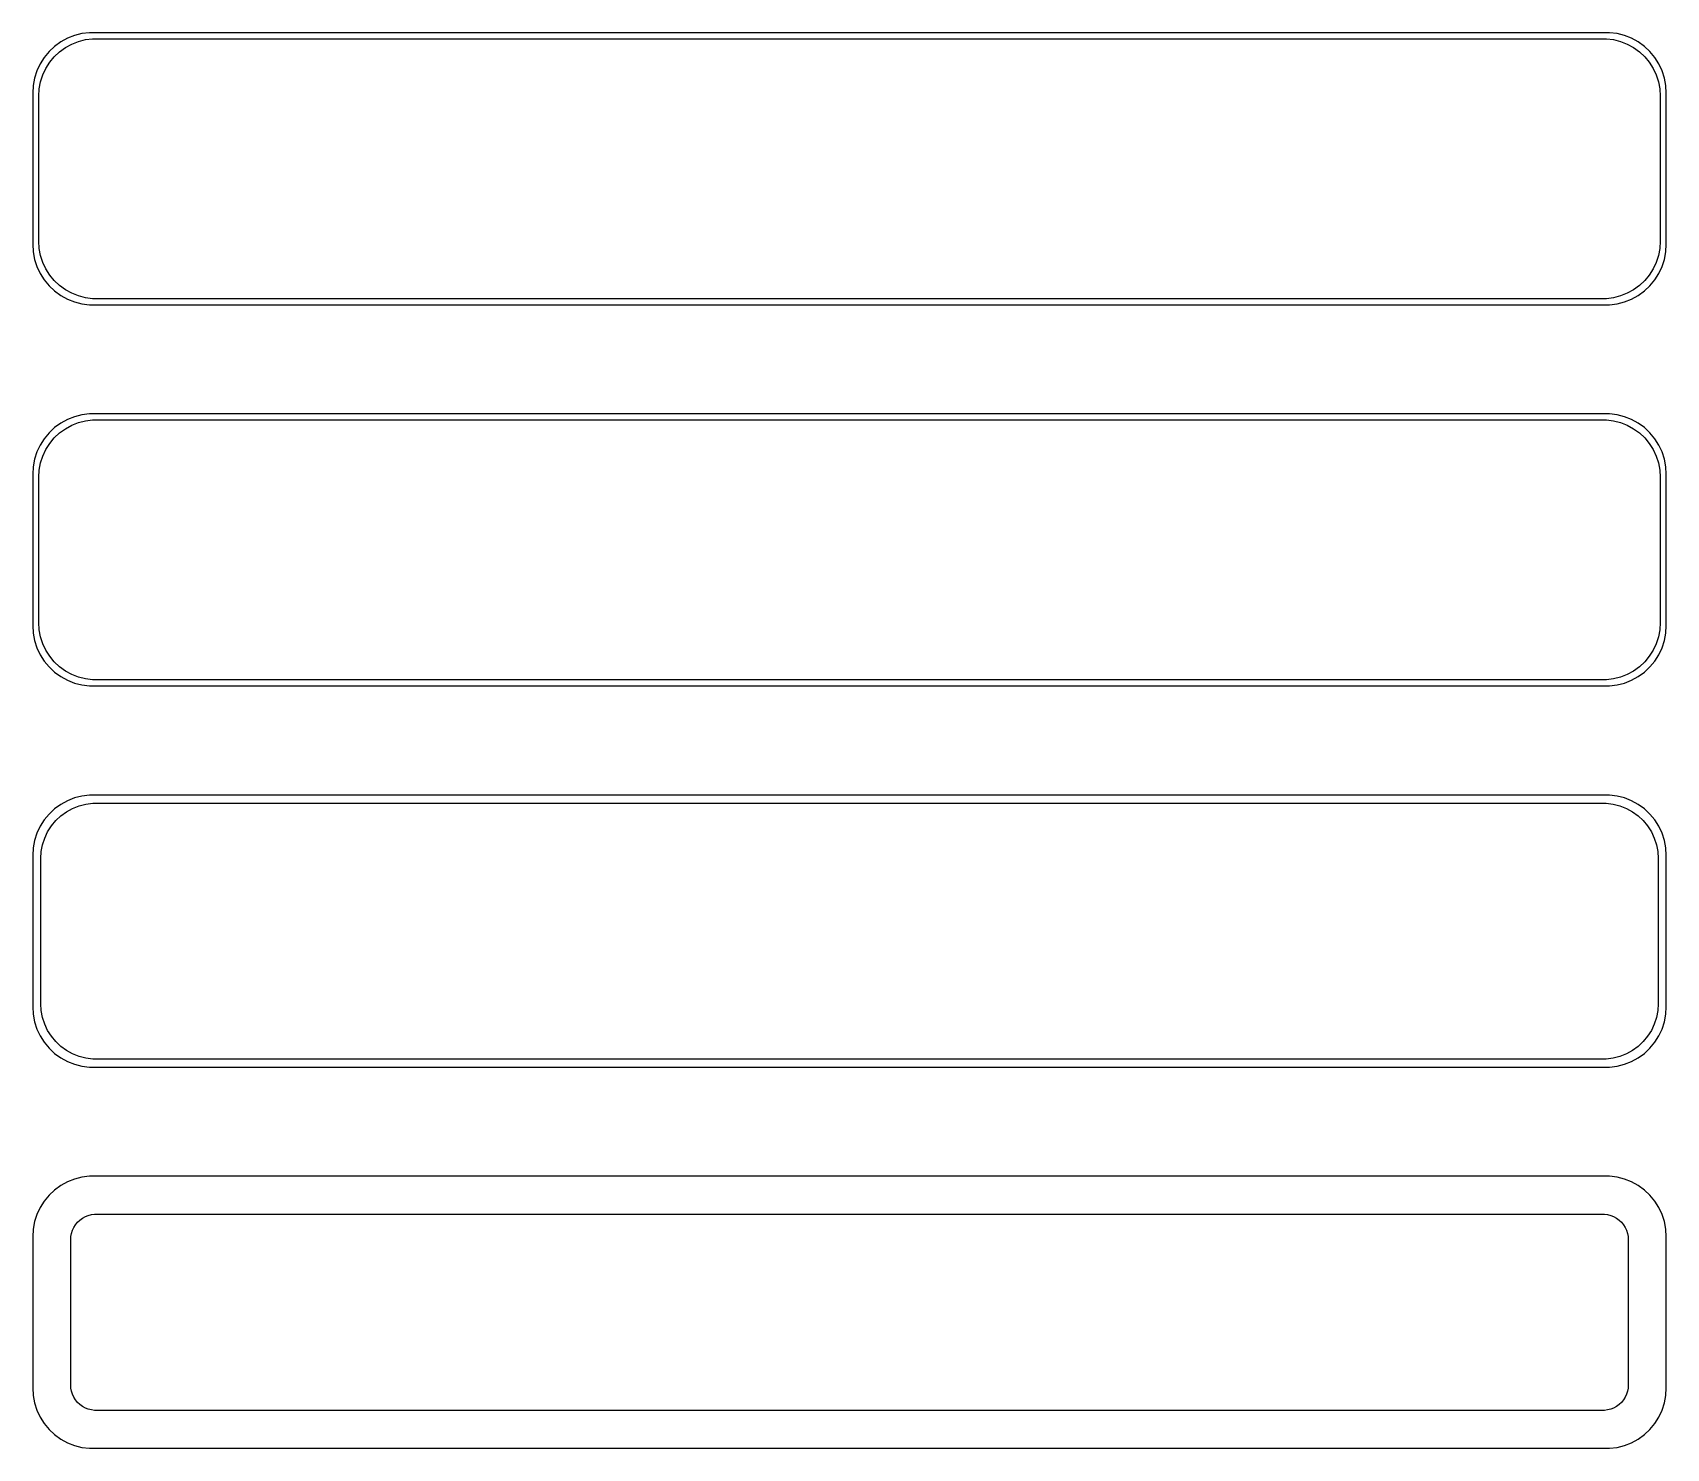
# Model space of a CAD drawing. Header units: metres. Extents: x -68 to 68, y 115 to 232.
import ezdxf

# ---------------------------------------------------------------- set-up
doc = ezdxf.new("R2010")
doc.units = ezdxf.units.M

msp = doc.modelspace()

# ---------------------------------------------------------------- linework, layer by layer
for p, q in [((-65.1791, 230.972), (-65.6871, 230.603)), ((-64.6289, 231.274), (-65.1791, 230.972)), ((-64.0451, 231.505), (-64.6289, 231.274)), ((-64.2724, 230.798), (-63.7178, 231.018)), ((-63.4369, 231.661), (-64.0451, 231.505)), ((-63.7178, 231.018), (-63.1401, 231.166)), ((-62.8139, 231.74), (-63.4369, 231.661)), ((-63.1401, 231.166), (-62.5482, 231.241)), ((62.8139, 231.74), (-62.8139, 231.74)), ((-62.5482, 231.241), (62.5482, 231.241)), ((62.5482, 231.241), (63.1401, 231.166)), ((63.4369, 231.661), (62.8139, 231.74)), ((63.1401, 231.166), (63.7178, 231.018)), ((64.0451, 231.505), (63.4369, 231.661)), ((63.7178, 231.018), (64.2724, 230.798)), ((64.6289, 231.274), (64.0451, 231.505)), ((65.1791, 230.972), (64.6289, 231.274)), ((65.6871, 230.603), (65.1791, 230.972)), ((-66.5451, 229.689), (-66.8815, 229.159)), ((-66.1448, 230.173), (-66.5451, 229.689)), ((-65.6871, 230.603), (-66.1448, 230.173)), ((-66.0928, 229.292), (-65.7126, 229.752)), ((-65.7126, 229.752), (-65.2778, 230.16)), ((-65.2778, 230.16), (-64.7952, 230.511)), ((-64.7952, 230.511), (-64.2724, 230.798)), ((64.2724, 230.798), (64.7952, 230.511)), ((64.7952, 230.511), (65.2778, 230.16)), ((65.2778, 230.16), (65.7126, 229.752)), ((66.1448, 230.173), (65.6871, 230.603)), ((65.7126, 229.752), (66.0928, 229.292)), ((66.5451, 229.689), (66.1448, 230.173)), ((66.8815, 229.159), (66.5451, 229.689)), ((-67.1489, 228.591), (-67.3429, 227.993)), ((-66.8815, 229.159), (-67.1489, 228.591)), ((-66.8508, 227.681), (-66.6664, 228.249)), ((-66.6664, 228.249), (-66.4125, 228.788)), ((-66.4125, 228.788), (-66.0928, 229.292)), ((66.0928, 229.292), (66.4125, 228.788)), ((66.4125, 228.788), (66.6664, 228.249)), ((66.6664, 228.249), (66.8508, 227.681)), ((67.1489, 228.591), (66.8815, 229.159)), ((67.3429, 227.993), (67.1489, 228.591)), ((-67.4606, 227.377), (-67.5, 226.75)), ((-67.3429, 227.993), (-67.4606, 227.377)), ((-67, 226.5), (-66.9625, 227.095)), ((-66.9625, 227.095), (-66.8508, 227.681)), ((66.8508, 227.681), (66.9625, 227.095)), ((66.9625, 227.095), (67, 226.5)), ((67.4606, 227.377), (67.3429, 227.993)), ((67.5, 226.75), (67.4606, 227.377)), ((-67.5, 226.75), (-67.5, 214.25)), ((-67, 214.5), (-67, 226.5)), ((67, 226.5), (67, 214.5)), ((67.5, 214.25), (67.5, 226.75)), ((-67.5, 214.25), (-67.4606, 213.623)), ((-67.4606, 213.623), (-67.3429, 213.007)), ((-66.9625, 213.905), (-67, 214.5)), ((-66.8508, 213.319), (-66.9625, 213.905)), ((-66.6664, 212.751), (-66.8508, 213.319)), ((66.8508, 213.319), (66.6664, 212.751)), ((66.9625, 213.905), (66.8508, 213.319)), ((67, 214.5), (66.9625, 213.905)), ((67.3429, 213.007), (67.4606, 213.623)), ((67.4606, 213.623), (67.5, 214.25)), ((-67.3429, 213.007), (-67.1489, 212.409)), ((-67.1489, 212.409), (-66.8815, 211.841)), ((-66.4125, 212.212), (-66.6664, 212.751)), ((-66.0928, 211.708), (-66.4125, 212.212)), ((66.4125, 212.212), (66.0928, 211.708)), ((66.6664, 212.751), (66.4125, 212.212)), ((66.8815, 211.841), (67.1489, 212.409)), ((67.1489, 212.409), (67.3429, 213.007)), ((-66.8815, 211.841), (-66.5451, 211.311)), ((-66.5451, 211.311), (-66.1448, 210.827)), ((-66.1448, 210.827), (-65.6871, 210.397)), ((-65.7126, 211.248), (-66.0928, 211.708)), ((-65.2778, 210.84), (-65.7126, 211.248)), ((-64.7952, 210.489), (-65.2778, 210.84)), ((65.2778, 210.84), (64.7952, 210.489)), ((65.7126, 211.248), (65.2778, 210.84)), ((65.6871, 210.397), (66.1448, 210.827)), ((66.0928, 211.708), (65.7126, 211.248)), ((66.1448, 210.827), (66.5451, 211.311)), ((66.5451, 211.311), (66.8815, 211.841)), ((-65.6871, 210.397), (-65.1791, 210.028)), ((-65.1791, 210.028), (-64.6289, 209.726)), ((-64.2724, 210.202), (-64.7952, 210.489)), ((-64.6289, 209.726), (-64.0451, 209.495)), ((-63.7178, 209.982), (-64.2724, 210.202)), ((-64.0451, 209.495), (-63.4369, 209.339)), ((-63.1401, 209.834), (-63.7178, 209.982)), ((-63.4369, 209.339), (-62.8139, 209.26)), ((-62.5482, 209.759), (-63.1401, 209.834)), ((-62.8139, 209.26), (62.8139, 209.26)), ((62.5482, 209.759), (-62.5482, 209.759)), ((63.1401, 209.834), (62.5482, 209.759)), ((62.8139, 209.26), (63.4369, 209.339)), ((63.7178, 209.982), (63.1401, 209.834)), ((63.4369, 209.339), (64.0451, 209.495)), ((64.2724, 210.202), (63.7178, 209.982)), ((64.0451, 209.495), (64.6289, 209.726)), ((64.7952, 210.489), (64.2724, 210.202)), ((64.6289, 209.726), (65.1791, 210.028)), ((65.1791, 210.028), (65.6871, 210.397)), ((-64.0451, 200.005), (-64.6289, 199.774)), ((-63.4369, 200.161), (-64.0451, 200.005)), ((-62.8139, 200.24), (-63.4369, 200.161)), ((62.8139, 200.24), (-62.8139, 200.24)), ((63.4369, 200.161), (62.8139, 200.24)), ((64.0451, 200.005), (63.4369, 200.161)), ((64.6289, 199.774), (64.0451, 200.005)), ((-66.1448, 198.673), (-66.5451, 198.189)), ((-65.6871, 199.103), (-66.1448, 198.673)), ((-65.7126, 198.252), (-65.2778, 198.66)), ((-65.1791, 199.472), (-65.6871, 199.103)), ((-65.2778, 198.66), (-64.7952, 199.011)), ((-64.6289, 199.774), (-65.1791, 199.472)), ((-64.7952, 199.011), (-64.2724, 199.298)), ((-64.2724, 199.298), (-63.7178, 199.518)), ((-63.7178, 199.518), (-63.1401, 199.666)), ((-63.1401, 199.666), (-62.5482, 199.741)), ((-62.5482, 199.741), (62.5482, 199.741)), ((62.5482, 199.741), (63.1401, 199.666)), ((63.1401, 199.666), (63.7178, 199.518)), ((63.7178, 199.518), (64.2724, 199.298)), ((64.2724, 199.298), (64.7952, 199.011)), ((65.1791, 199.472), (64.6289, 199.774)), ((64.7952, 199.011), (65.2778, 198.66)), ((65.6871, 199.103), (65.1791, 199.472)), ((65.2778, 198.66), (65.7126, 198.252)), ((66.1448, 198.673), (65.6871, 199.103)), ((66.5451, 198.189), (66.1448, 198.673)), ((-66.8815, 197.659), (-67.1489, 197.091)), ((-66.5451, 198.189), (-66.8815, 197.659)), ((-66.6664, 196.749), (-66.4125, 197.288)), ((-66.4125, 197.288), (-66.0928, 197.792)), ((-66.0928, 197.792), (-65.7126, 198.252)), ((65.7126, 198.252), (66.0928, 197.792)), ((66.0928, 197.792), (66.4125, 197.288)), ((66.4125, 197.288), (66.6664, 196.749)), ((66.8815, 197.659), (66.5451, 198.189)), ((67.1489, 197.091), (66.8815, 197.659)), ((-67.4606, 195.877), (-67.5, 195.25)), ((-67.3429, 196.493), (-67.4606, 195.877)), ((-67.1489, 197.091), (-67.3429, 196.493)), ((-66.9625, 195.595), (-66.8508, 196.181)), ((-66.8508, 196.181), (-66.6664, 196.749)), ((66.6664, 196.749), (66.8508, 196.181)), ((66.8508, 196.181), (66.9625, 195.595)), ((67.3429, 196.493), (67.1489, 197.091)), ((67.4606, 195.877), (67.3429, 196.493)), ((67.5, 195.25), (67.4606, 195.877)), ((-67.5, 195.25), (-67.5, 182.75)), ((-67, 195), (-66.9625, 195.595)), ((-67, 183), (-67, 195)), ((66.9625, 195.595), (67, 195)), ((67, 195), (67, 183)), ((67.5, 182.75), (67.5, 195.25)), ((-67.5, 182.75), (-67.4606, 182.123)), ((-66.9625, 182.405), (-67, 183)), ((-66.8508, 181.819), (-66.9625, 182.405)), ((66.9625, 182.405), (66.8508, 181.819)), ((67, 183), (66.9625, 182.405)), ((67.4606, 182.123), (67.5, 182.75)), ((-67.4606, 182.123), (-67.3429, 181.507)), ((-67.3429, 181.507), (-67.1489, 180.909)), ((-67.1489, 180.909), (-66.8815, 180.341)), ((-66.6664, 181.251), (-66.8508, 181.819)), ((-66.4125, 180.712), (-66.6664, 181.251)), ((66.6664, 181.251), (66.4125, 180.712)), ((66.8508, 181.819), (66.6664, 181.251)), ((66.8815, 180.341), (67.1489, 180.909)), ((67.1489, 180.909), (67.3429, 181.507)), ((67.3429, 181.507), (67.4606, 182.123)), ((-66.8815, 180.341), (-66.5451, 179.811)), ((-66.5451, 179.811), (-66.1448, 179.327)), ((-66.0928, 180.208), (-66.4125, 180.712)), ((-65.7126, 179.748), (-66.0928, 180.208)), ((-65.2778, 179.34), (-65.7126, 179.748)), ((65.7126, 179.748), (65.2778, 179.34)), ((66.0928, 180.208), (65.7126, 179.748)), ((66.4125, 180.712), (66.0928, 180.208)), ((66.1448, 179.327), (66.5451, 179.811)), ((66.5451, 179.811), (66.8815, 180.341)), ((-66.1448, 179.327), (-65.6871, 178.897)), ((-65.6871, 178.897), (-65.1791, 178.528)), ((-64.7952, 178.989), (-65.2778, 179.34)), ((-65.1791, 178.528), (-64.6289, 178.226)), ((-64.2724, 178.702), (-64.7952, 178.989)), ((-64.6289, 178.226), (-64.0451, 177.995)), ((-63.7178, 178.482), (-64.2724, 178.702)), ((-63.1401, 178.334), (-63.7178, 178.482)), ((-62.5482, 178.259), (-63.1401, 178.334)), ((62.5482, 178.259), (-62.5482, 178.259)), ((63.1401, 178.334), (62.5482, 178.259)), ((63.7178, 178.482), (63.1401, 178.334)), ((64.2724, 178.702), (63.7178, 178.482)), ((64.0451, 177.995), (64.6289, 178.226)), ((64.7952, 178.989), (64.2724, 178.702)), ((64.6289, 178.226), (65.1791, 178.528)), ((65.2778, 179.34), (64.7952, 178.989)), ((65.1791, 178.528), (65.6871, 178.897)), ((65.6871, 178.897), (66.1448, 179.327)), ((-64.0451, 177.995), (-63.4369, 177.839)), ((-63.4369, 177.839), (-62.8139, 177.76)), ((-62.8139, 177.76), (62.8139, 177.76)), ((62.8139, 177.76), (63.4369, 177.839)), ((63.4369, 177.839), (64.0451, 177.995)), ((-65.6871, 167.603), (-66.1448, 167.173)), ((-65.1791, 167.972), (-65.6871, 167.603)), ((-64.6289, 168.274), (-65.1791, 167.972)), ((-64.7032, 167.366), (-64.1994, 167.643)), ((-64.0451, 168.505), (-64.6289, 168.274)), ((-64.1994, 167.643), (-63.6648, 167.854)), ((-63.4369, 168.661), (-64.0451, 168.505)), ((-63.6648, 167.854), (-63.1079, 167.997)), ((-62.8139, 168.74), (-63.4369, 168.661)), ((-63.1079, 167.997), (-62.5375, 168.069)), ((62.8139, 168.74), (-62.8139, 168.74)), ((-62.5375, 168.069), (62.5375, 168.069)), ((62.5375, 168.069), (63.1079, 167.997)), ((63.4369, 168.661), (62.8139, 168.74)), ((63.1079, 167.997), (63.6648, 167.854)), ((64.0451, 168.505), (63.4369, 168.661)), ((63.6648, 167.854), (64.1994, 167.643)), ((64.6289, 168.274), (64.0451, 168.505)), ((64.1994, 167.643), (64.7032, 167.366)), ((65.1791, 167.972), (64.6289, 168.274)), ((65.6871, 167.603), (65.1791, 167.972)), ((66.1448, 167.173), (65.6871, 167.603)), ((-66.8815, 166.159), (-67.1489, 165.591)), ((-66.5451, 166.689), (-66.8815, 166.159)), ((-66.1448, 167.173), (-66.5451, 166.689)), ((-66.2621, 165.706), (-65.954, 166.191)), ((-65.954, 166.191), (-65.5875, 166.634)), ((-65.5875, 166.634), (-65.1684, 167.028)), ((-65.1684, 167.028), (-64.7032, 167.366)), ((64.7032, 167.366), (65.1684, 167.028)), ((65.1684, 167.028), (65.5875, 166.634)), ((65.5875, 166.634), (65.954, 166.191)), ((65.954, 166.191), (66.2621, 165.706)), ((66.5451, 166.689), (66.1448, 167.173)), ((66.8815, 166.159), (66.5451, 166.689)), ((67.1489, 165.591), (66.8815, 166.159)), ((-67.3429, 164.993), (-67.4606, 164.377)), ((-67.1489, 165.591), (-67.3429, 164.993)), ((-66.6846, 164.639), (-66.5069, 165.185)), ((-66.5069, 165.185), (-66.2621, 165.706)), ((66.2621, 165.706), (66.5069, 165.185)), ((66.5069, 165.185), (66.6846, 164.639)), ((67.3429, 164.993), (67.1489, 165.591)), ((67.4606, 164.377), (67.3429, 164.993)), ((-67.4606, 164.377), (-67.5, 163.75)), ((-67.5, 163.75), (-67.5, 151.25)), ((-66.8284, 163.5), (-66.7923, 164.074)), ((-66.8284, 151.5), (-66.8284, 163.5)), ((-66.7923, 164.074), (-66.6846, 164.639)), ((66.6846, 164.639), (66.7923, 164.074)), ((66.7923, 164.074), (66.8284, 163.5)), ((66.8284, 163.5), (66.8284, 151.5)), ((67.5, 163.75), (67.4606, 164.377)), ((67.5, 151.25), (67.5, 163.75)), ((-67.5, 151.25), (-67.4606, 150.623)), ((-66.7923, 150.926), (-66.8284, 151.5)), ((66.8284, 151.5), (66.7923, 150.926)), ((67.4606, 150.623), (67.5, 151.25)), ((-67.4606, 150.623), (-67.3429, 150.007)), ((-67.3429, 150.007), (-67.1489, 149.409)), ((-66.6846, 150.361), (-66.7923, 150.926)), ((-66.5069, 149.815), (-66.6846, 150.361)), ((66.6846, 150.361), (66.5069, 149.815)), ((66.7923, 150.926), (66.6846, 150.361)), ((67.1489, 149.409), (67.3429, 150.007)), ((67.3429, 150.007), (67.4606, 150.623)), ((-67.1489, 149.409), (-66.8815, 148.841)), ((-66.8815, 148.841), (-66.5451, 148.311)), ((-66.2621, 149.294), (-66.5069, 149.815)), ((-65.954, 148.809), (-66.2621, 149.294)), ((-65.5875, 148.366), (-65.954, 148.809)), ((65.954, 148.809), (65.5875, 148.366)), ((66.2621, 149.294), (65.954, 148.809)), ((66.5069, 149.815), (66.2621, 149.294)), ((66.5451, 148.311), (66.8815, 148.841)), ((66.8815, 148.841), (67.1489, 149.409)), ((-66.5451, 148.311), (-66.1448, 147.827)), ((-66.1448, 147.827), (-65.6871, 147.397)), ((-65.6871, 147.397), (-65.1791, 147.028)), ((-65.1684, 147.972), (-65.5875, 148.366)), ((-64.7032, 147.634), (-65.1684, 147.972)), ((-64.1994, 147.357), (-64.7032, 147.634)), ((-63.6648, 147.146), (-64.1994, 147.357)), ((64.1994, 147.357), (63.6648, 147.146)), ((64.7032, 147.634), (64.1994, 147.357)), ((65.1684, 147.972), (64.7032, 147.634)), ((65.5875, 148.366), (65.1684, 147.972)), ((65.1791, 147.028), (65.6871, 147.397)), ((65.6871, 147.397), (66.1448, 147.827)), ((66.1448, 147.827), (66.5451, 148.311)), ((-65.1791, 147.028), (-64.6289, 146.726)), ((-64.6289, 146.726), (-64.0451, 146.495)), ((-64.0451, 146.495), (-63.4369, 146.339)), ((-63.1079, 147.003), (-63.6648, 147.146)), ((-63.4369, 146.339), (-62.8139, 146.26)), ((-62.5375, 146.931), (-63.1079, 147.003)), ((-62.8139, 146.26), (62.8139, 146.26)), ((62.5375, 146.931), (-62.5375, 146.931)), ((63.1079, 147.003), (62.5375, 146.931)), ((62.8139, 146.26), (63.4369, 146.339)), ((63.6648, 147.146), (63.1079, 147.003)), ((63.4369, 146.339), (64.0451, 146.495)), ((64.0451, 146.495), (64.6289, 146.726)), ((64.6289, 146.726), (65.1791, 147.028)), ((-65.1791, 136.472), (-65.6871, 136.103)), ((-64.6289, 136.774), (-65.1791, 136.472)), ((-64.0451, 137.005), (-64.6289, 136.774)), ((-63.4369, 137.161), (-64.0451, 137.005)), ((-62.8139, 137.24), (-63.4369, 137.161)), ((62.8139, 137.24), (-62.8139, 137.24)), ((63.4369, 137.161), (62.8139, 137.24)), ((64.0451, 137.005), (63.4369, 137.161)), ((64.6289, 136.774), (64.0451, 137.005)), ((65.1791, 136.472), (64.6289, 136.774)), ((65.6871, 136.103), (65.1791, 136.472)), ((-66.5451, 135.189), (-66.8815, 134.659)), ((-66.1448, 135.673), (-66.5451, 135.189)), ((-65.6871, 136.103), (-66.1448, 135.673)), ((66.1448, 135.673), (65.6871, 136.103)), ((66.5451, 135.189), (66.1448, 135.673)), ((66.8815, 134.659), (66.5451, 135.189)), ((-67.1489, 134.091), (-67.3429, 133.493)), ((-66.8815, 134.659), (-67.1489, 134.091)), ((-63.5947, 133.625), (-63.3804, 133.781)), ((-63.3804, 133.781), (-63.1482, 133.909)), ((-63.1482, 133.909), (-62.9019, 134.006)), ((-62.9019, 134.006), (-62.6453, 134.072)), ((-62.6453, 134.072), (-62.3825, 134.105)), ((-62.3825, 134.105), (62.3825, 134.105)), ((62.3825, 134.105), (62.6453, 134.072)), ((62.6453, 134.072), (62.9019, 134.006)), ((62.9019, 134.006), (63.1482, 133.909)), ((63.1482, 133.909), (63.3804, 133.781)), ((63.3804, 133.781), (63.5947, 133.625)), ((67.1489, 134.091), (66.8815, 134.659)), ((67.3429, 133.493), (67.1489, 134.091)), ((-67.4606, 132.877), (-67.5, 132.25)), ((-67.3429, 133.493), (-67.4606, 132.877)), ((-64.343, 132.264), (-64.2934, 132.525)), ((-64.2934, 132.525), (-64.2115, 132.777)), ((-64.2115, 132.777), (-64.0987, 133.016)), ((-64.0987, 133.016), (-63.9567, 133.24)), ((-63.9567, 133.24), (-63.7879, 133.444)), ((-63.7879, 133.444), (-63.5947, 133.625)), ((63.5947, 133.625), (63.7879, 133.444)), ((63.7879, 133.444), (63.9567, 133.24)), ((63.9567, 133.24), (64.0987, 133.016)), ((64.0987, 133.016), (64.2115, 132.777)), ((64.2115, 132.777), (64.2934, 132.525)), ((64.2934, 132.525), (64.343, 132.264)), ((67.4606, 132.877), (67.3429, 133.493)), ((67.5, 132.25), (67.4606, 132.877)), ((-67.5, 132.25), (-67.5, 119.75)), ((-64.3596, 132), (-64.343, 132.264)), ((-64.3596, 120), (-64.3596, 132)), ((64.343, 132.264), (64.3596, 132)), ((64.3596, 132), (64.3596, 120)), ((67.5, 119.75), (67.5, 132.25)), ((-67.5, 119.75), (-67.4606, 119.123)), ((-67.4606, 119.123), (-67.3429, 118.507)), ((-64.343, 119.736), (-64.3596, 120)), ((-64.2934, 119.475), (-64.343, 119.736)), ((-64.2115, 119.223), (-64.2934, 119.475)), ((-64.0987, 118.984), (-64.2115, 119.223)), ((-63.9567, 118.76), (-64.0987, 118.984)), ((64.0987, 118.984), (63.9567, 118.76)), ((64.2115, 119.223), (64.0987, 118.984)), ((64.2934, 119.475), (64.2115, 119.223)), ((64.343, 119.736), (64.2934, 119.475)), ((64.3596, 120), (64.343, 119.736)), ((67.3429, 118.507), (67.4606, 119.123)), ((67.4606, 119.123), (67.5, 119.75)), ((-67.3429, 118.507), (-67.1489, 117.909)), ((-67.1489, 117.909), (-66.8815, 117.341)), ((-63.7879, 118.556), (-63.9567, 118.76)), ((-63.5947, 118.375), (-63.7879, 118.556)), ((-63.3804, 118.219), (-63.5947, 118.375)), ((-63.1482, 118.091), (-63.3804, 118.219)), ((-62.9019, 117.994), (-63.1482, 118.091)), ((-62.6453, 117.928), (-62.9019, 117.994)), ((-62.3825, 117.895), (-62.6453, 117.928)), ((62.3825, 117.895), (-62.3825, 117.895)), ((62.6453, 117.928), (62.3825, 117.895)), ((62.9019, 117.994), (62.6453, 117.928)), ((63.1482, 118.091), (62.9019, 117.994)), ((63.3804, 118.219), (63.1482, 118.091)), ((63.5947, 118.375), (63.3804, 118.219)), ((63.7879, 118.556), (63.5947, 118.375)), ((63.9567, 118.76), (63.7879, 118.556)), ((66.8815, 117.341), (67.1489, 117.909)), ((67.1489, 117.909), (67.3429, 118.507)), ((-66.8815, 117.341), (-66.5451, 116.811)), ((-66.5451, 116.811), (-66.1448, 116.327)), ((-66.1448, 116.327), (-65.6871, 115.897)), ((65.6871, 115.897), (66.1448, 116.327)), ((66.1448, 116.327), (66.5451, 116.811)), ((66.5451, 116.811), (66.8815, 117.341)), ((-65.6871, 115.897), (-65.1791, 115.528)), ((-65.1791, 115.528), (-64.6289, 115.226)), ((-64.6289, 115.226), (-64.0451, 114.995)), ((-64.0451, 114.995), (-63.4369, 114.839)), ((-63.4369, 114.839), (-62.8139, 114.76)), ((-62.8139, 114.76), (62.8139, 114.76)), ((62.8139, 114.76), (63.4369, 114.839)), ((63.4369, 114.839), (64.0451, 114.995)), ((64.0451, 114.995), (64.6289, 115.226)), ((64.6289, 115.226), (65.1791, 115.528)), ((65.1791, 115.528), (65.6871, 115.897))]:
    msp.add_line(p, q)

doc.saveas('drawing.dxf')
